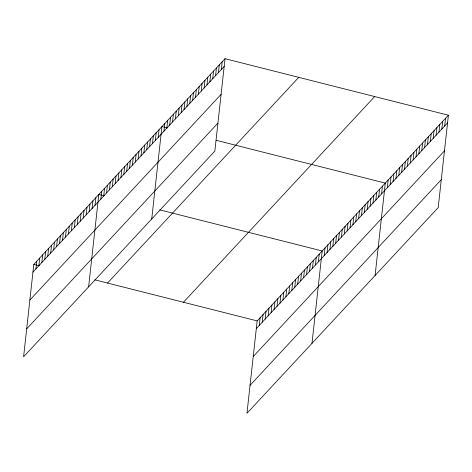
<?xml version="1.0" encoding="UTF-8"?>
<svg xmlns="http://www.w3.org/2000/svg" width="472" height="472" viewBox="0 0 472 472"><rect width="100%" height="100%" fill="white"/><g stroke="black" fill="none" stroke-linecap="round" stroke-linejoin="round"><path stroke-width="0.71" d="M225.038 58.705L33.801 264.397L23.6 356.785L214.837 151.093L225.038 58.705L448.4 115.215L438.199 207.603L246.962 413.295L257.163 320.907L448.4 115.215M35.907 268.922L36.757 261.217M38.857 265.742L39.713 258.036M41.813 262.562L42.669 254.862M44.769 259.382L45.619 251.682M47.725 256.207L48.575 248.502M50.681 253.027L51.531 245.322M53.637 249.847L54.486 242.142M56.593 246.667L57.442 238.968M59.549 243.487L60.398 235.788M62.505 240.313L63.354 232.607M65.46 237.133L66.31 229.427M68.416 233.953L69.266 226.247M71.372 230.773L72.222 223.073M74.328 227.598L75.178 219.893M77.284 224.418L78.134 216.713M80.234 221.238L81.09 213.533M83.19 218.058L84.045 210.353M86.146 214.878L86.995 207.178M89.102 211.704L89.951 203.998M92.058 208.524L92.907 200.818M95.014 205.344L95.863 197.638M88.618 286.846L98.819 194.464L104.182 195.815M100.837 199.078L101.686 191.378M103.704 195.992L104.56 188.293M106.578 192.906L107.427 185.207M109.445 189.821L110.295 182.121M112.312 186.735L113.162 179.035M115.18 183.655L116.029 175.95M118.047 180.57L118.903 172.864M120.92 177.484L121.77 169.778M123.788 174.398L124.637 166.693M126.655 171.312L127.505 163.607M129.523 168.227L130.372 160.521M132.39 165.141L133.246 157.436M135.263 162.055L136.113 154.35M138.131 158.97L138.98 151.264M140.998 155.884L141.848 148.178M143.866 152.798L144.715 145.093M146.733 149.713L147.588 142.007M149.606 146.627L150.456 138.927M152.474 143.541L153.323 135.842M155.341 140.455L156.191 132.756M158.208 137.37L159.058 129.67M151.73 218.973L161.931 126.585L167.289 127.941M163.949 131.198L164.799 123.499M166.817 128.118L167.666 120.413M169.684 125.033L170.534 117.327M172.551 121.947L173.401 114.242M175.419 118.861L176.268 111.156M178.292 115.776L179.142 108.07M181.16 112.69L182.009 104.985M184.027 109.604L184.876 101.899M186.894 106.519L187.744 98.813M189.762 103.433L190.611 95.727M192.635 100.347L193.485 92.642M195.502 97.261L196.352 89.556M198.37 94.176L199.219 86.47M201.237 91.09L202.087 83.391M204.105 88.004L204.954 80.305M206.972 84.919L207.827 77.219M209.845 81.833L210.695 74.133M212.713 78.747L213.562 71.048M215.58 75.667L216.43 67.962M218.447 72.582L219.297 64.876M221.315 69.496L222.17 61.791M259.27 325.432L260.119 317.727M262.225 322.252L263.075 314.553M265.181 319.072L266.031 311.373M268.137 315.898L268.987 308.192M271.087 312.718L271.943 305.012M274.043 309.538L274.899 301.832M276.999 306.357L277.849 298.658M279.955 303.183L280.805 295.478M282.911 300.003L283.76 292.298M285.867 296.823L286.716 289.118M288.823 293.643L289.672 285.938M291.779 290.463L292.628 282.763M294.734 287.289L295.584 279.583M297.69 284.109L298.54 276.403M300.646 280.928L301.496 273.223M303.602 277.748L304.452 270.049M306.558 274.568L307.408 266.869M309.514 271.394L310.364 263.689M312.464 268.214L313.319 260.509M315.42 265.034L316.275 257.328M318.376 261.854L319.225 254.154M311.986 343.362L322.181 250.974L159.796 209.887M324.199 255.594L325.055 247.888M327.072 252.508L327.922 244.803M329.94 249.422L330.789 241.717M332.807 246.337L333.657 238.631M335.675 243.251L336.524 235.546M338.542 240.165L339.397 232.46M341.415 237.08L342.265 229.374M344.283 233.994L345.132 226.289M347.15 230.908L348 223.203M350.017 227.823L350.867 220.117M352.885 224.737L353.74 217.031M355.758 221.651L356.608 213.946M358.626 218.565L359.475 210.866M361.493 215.48L362.343 207.78M364.36 212.394L365.21 204.695M367.228 209.308L368.083 201.609M370.101 206.223L370.951 198.523M372.968 203.137L373.818 195.438M375.836 200.057L376.685 192.352M378.703 196.971L379.553 189.266M381.571 193.886L382.42 186.18M375.092 275.483L385.294 183.095L216.205 140.314M387.311 187.714L388.161 180.009M390.179 184.629L391.028 176.923M393.046 181.543L393.896 173.838M395.914 178.457L396.763 170.752M398.787 175.372L399.637 167.666M401.654 172.286L402.504 164.58M404.522 169.2L405.371 161.495M407.389 166.114L408.239 158.409M410.257 163.029L411.106 155.329M413.124 159.943L413.979 152.244M415.997 156.857L416.847 149.158M418.865 153.772L419.714 146.072M421.732 150.686L422.582 142.986M424.599 147.6L425.449 139.901M427.467 144.52L428.322 136.815M430.34 141.435L431.19 133.729M433.207 138.349L434.057 130.644M436.075 135.263L436.924 127.558M438.942 132.178L439.792 124.472M441.81 129.092L442.665 121.387M444.683 126.006L445.533 118.301M32.951 272.102L224.188 66.41M29.866 300.044L221.102 94.353M26.686 328.837L217.922 123.145M107.51 283.047L298.747 77.355M183.455 302.257L374.691 96.565M256.314 328.612L447.55 122.921M253.228 356.555L444.465 150.863M250.048 385.347L441.285 179.661M33.801 264.397L39.158 265.754M94.778 279.825L257.163 320.907"/></g></svg>
